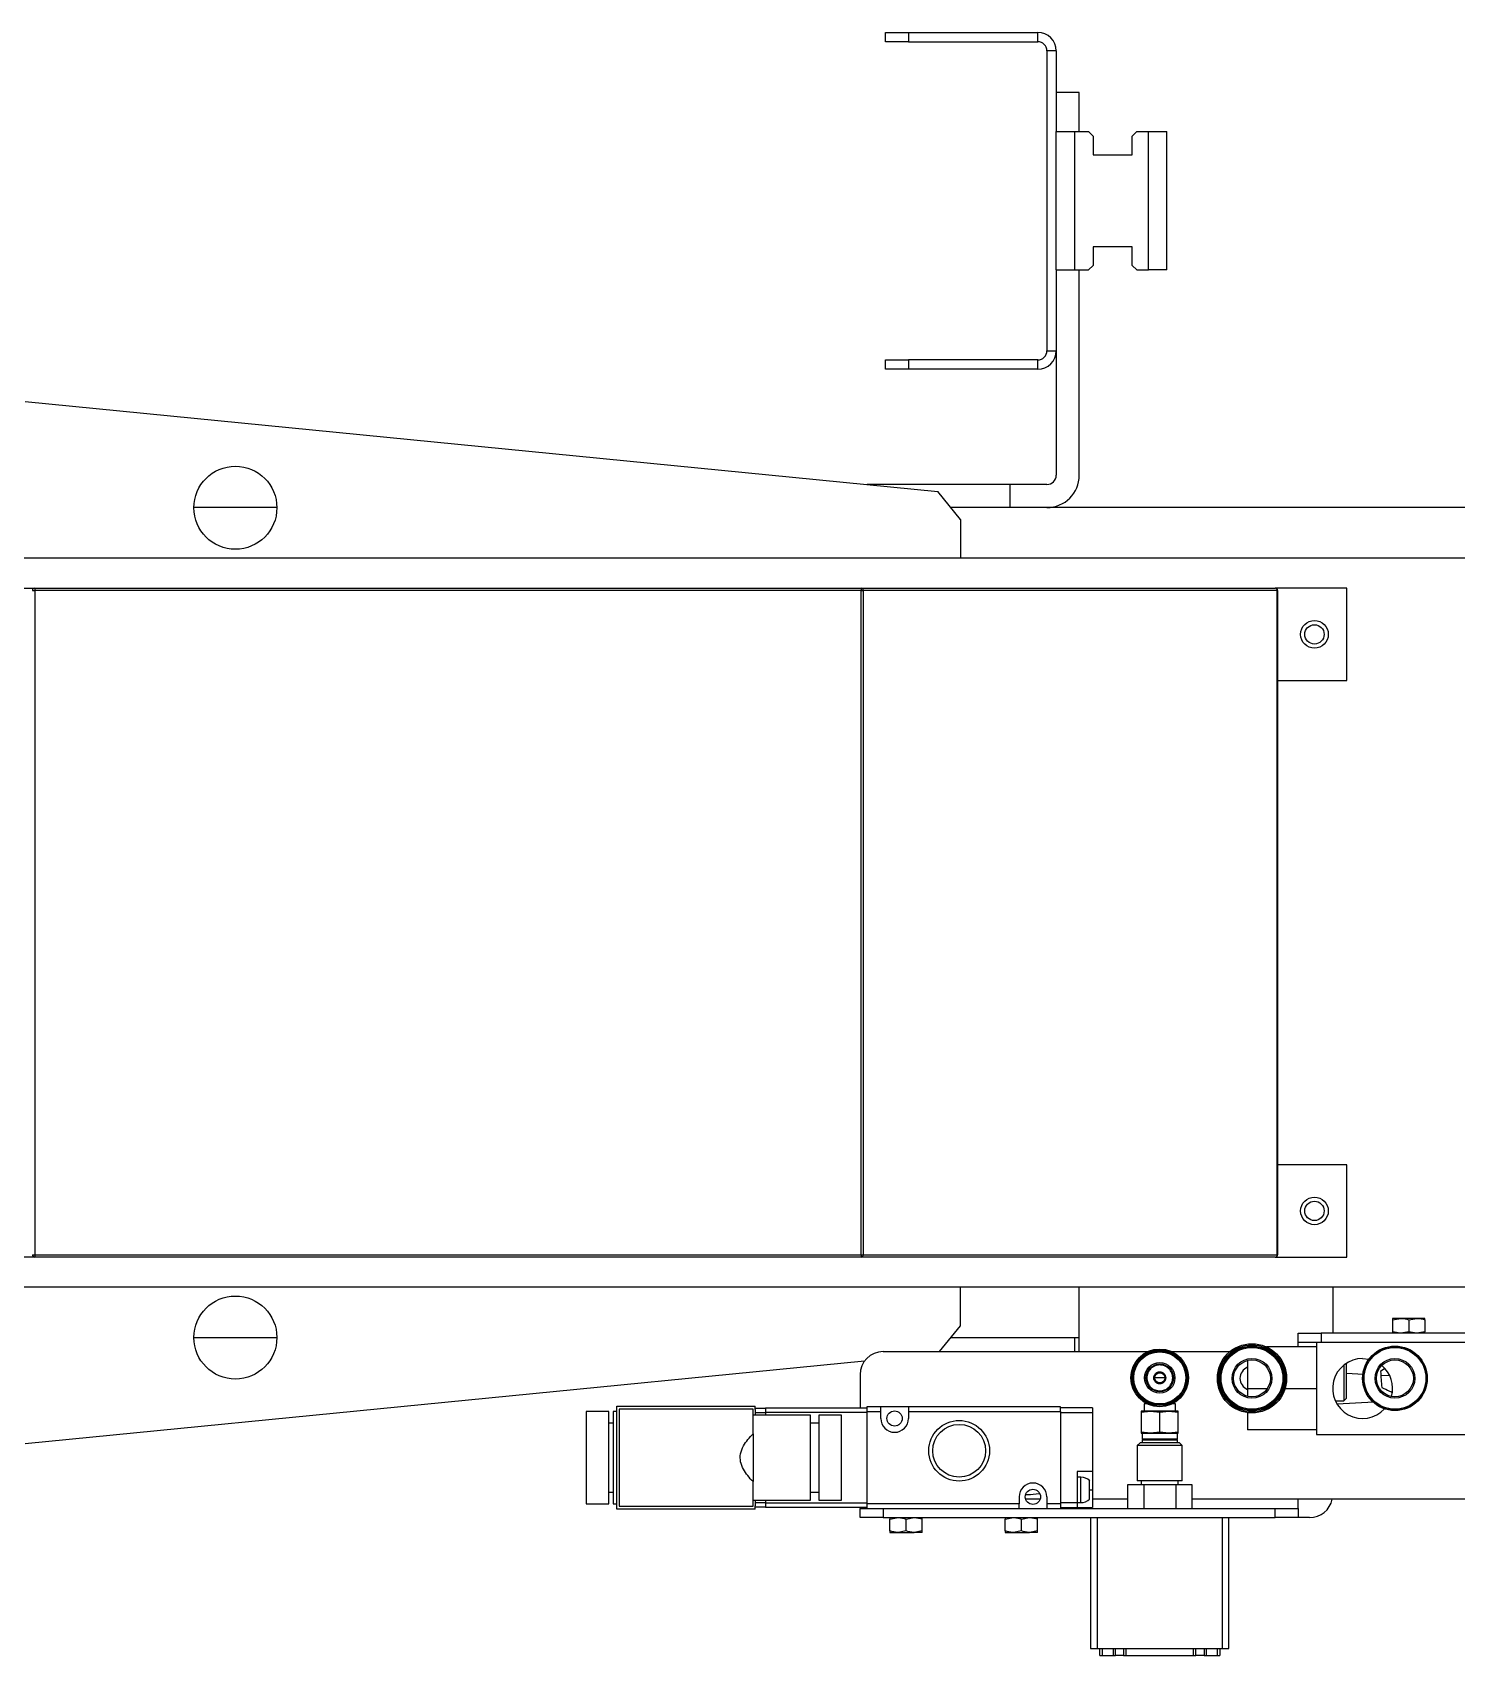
# Model space of a CAD drawing. Header units: millimetres. Extents: x 1 to 7426, y 0 to 5250.
# Drawn here: x 2013.3 to 2322.1, y 1655.8 to 2007.7 of the extents above; entities that cross this region are included whole.
import ezdxf

# ---------------------------------------------------------------- set-up
doc = ezdxf.new("R2010")
doc.units = ezdxf.units.MM
doc.header["$LTSCALE"] = 25

msp = doc.modelspace()

# ---------------------------------------------------------------- linework, layer by layer
at = {"color": 7, "linetype": 'Continuous', "lineweight": 25}
for p, q in [((2198.272, 2005.729), (2198.272, 2007.729)), ((2198.272, 2007.729), (2203.272, 2007.729)), ((2203.272, 2007.729), (2203.272, 2005.729)), ((2203.272, 2007.729), (2231.272, 2007.729)), ((2231.272, 2005.729), (2231.272, 2007.729)), ((2203.272, 2005.729), (2198.272, 2005.729)), ((2203.272, 2005.729), (2231.272, 2005.729)), ((2235.272, 2003.729), (2233.272, 2003.729)), ((2233.272, 2003.729), (2233.272, 1938.729)), ((2235.272, 2003.729), (2235.272, 1986.229)), ((2240.272, 1994.729), (2235.272, 1994.729)), ((2240.272, 1986.229), (2240.272, 1994.729)), ((2235.272, 1956.229), (2235.272, 1986.229)), ((2235.272, 1986.229), (2239.272, 1986.229)), ((2239.272, 1956.229), (2239.272, 1986.229)), ((2239.272, 1986.229), (2242.272, 1986.229)), ((2243.272, 1985.229), (2242.272, 1986.229)), ((2243.272, 1985.229), (2243.272, 1981.229)), ((2252.772, 1986.229), (2251.772, 1985.229)), ((2251.772, 1981.229), (2251.772, 1985.229)), ((2252.772, 1986.229), (2255.272, 1986.229)), ((2255.272, 1986.229), (2259.272, 1986.229)), ((2255.272, 1956.229), (2255.272, 1986.229)), ((2259.272, 1956.229), (2259.272, 1986.229)), ((2243.272, 1981.229), (2251.772, 1981.229)), ((2251.772, 1961.229), (2243.272, 1961.229)), ((2243.272, 1961.229), (2243.272, 1957.229)), ((2251.772, 1957.229), (2251.772, 1961.229)), ((2242.272, 1956.229), (2243.272, 1957.229)), ((2251.772, 1957.229), (2252.772, 1956.229)), ((2235.272, 1956.229), (2235.272, 1938.729)), ((2235.272, 1956.229), (2239.272, 1956.229)), ((2239.272, 1956.229), (2242.272, 1956.229)), ((2240.272, 1911.729), (2240.272, 1956.229)), ((2252.772, 1956.229), (2255.272, 1956.229)), ((2259.272, 1956.229), (2255.272, 1956.229)), ((2198.272, 1934.729), (2198.272, 1936.729)), ((2198.272, 1936.729), (2203.272, 1936.729)), ((2203.272, 1936.729), (2203.272, 1934.729)), ((2231.272, 1936.729), (2203.272, 1936.729)), ((2231.272, 1934.729), (2231.272, 1936.729)), ((2233.272, 1938.729), (2235.272, 1938.729)), ((2235.272, 1938.729), (2235.272, 1911.729)), ((2203.272, 1934.729), (2198.272, 1934.729)), ((2231.272, 1934.729), (2203.272, 1934.729)), ((2011.68, 1927.729), (2209.574, 1908.22)), ((2225.272, 1909.729), (2194.262, 1909.729)), ((2214.549, 1902.155), (2209.574, 1908.22)), ((2225.272, 1904.729), (2225.272, 1909.729)), ((2233.272, 1909.729), (2225.272, 1909.729)), ((2066.272, 1904.729), (2048.272, 1904.729)), ((2978.401, 1904.729), (2212.438, 1904.729)), ((2214.549, 1902.155), (2214.549, 1893.729)), ((2852.272, 1893.729), (1973.9, 1893.729)), ((1998.272, 1887.229), (2013.772, 1887.229)), ((2013.272, 1886.729), (2013.772, 1886.729)), ((2013.772, 1887.229), (2013.772, 1886.729)), ((2013.772, 1887.229), (2192.995, 1887.229)), ((2013.772, 1886.729), (2013.772, 1742.729)), ((2192.995, 1886.729), (2013.772, 1886.729)), ((2192.995, 1887.229), (2192.995, 1886.729)), ((2192.995, 1887.229), (2282.772, 1887.229)), ((2192.995, 1742.729), (2192.995, 1886.729)), ((2192.995, 1886.729), (2193.419, 1886.729)), ((2193.419, 1886.729), (2193.419, 1742.729)), ((2283.196, 1886.729), (2193.419, 1886.729)), ((2298.272, 1887.229), (2282.772, 1887.229)), ((2283.196, 1742.729), (2283.196, 1886.729)), ((2283.196, 1886.729), (2283.272, 1886.729)), ((2283.272, 1886.729), (2283.272, 1742.729)), ((2298.272, 1867.229), (2298.272, 1887.229)), ((2283.272, 1867.229), (2298.272, 1867.229)), ((2298.272, 1762.229), (2283.272, 1762.229)), ((2298.272, 1742.229), (2298.272, 1762.229)), ((2013.772, 1742.229), (1998.272, 1742.229)), ((2013.272, 1742.729), (2013.772, 1742.729)), ((2013.772, 1742.729), (2192.995, 1742.729)), ((2013.772, 1742.729), (2013.772, 1742.229)), ((2192.995, 1742.229), (2013.772, 1742.229)), ((2192.995, 1742.729), (2192.995, 1742.229)), ((2192.995, 1742.729), (2193.419, 1742.729)), ((2282.772, 1742.229), (2192.995, 1742.229)), ((2193.419, 1742.729), (2283.196, 1742.729)), ((2282.772, 1742.229), (2298.272, 1742.229)), ((2283.196, 1742.729), (2283.272, 1742.729)), ((2852.272, 1735.729), (1973.9, 1735.729)), ((2214.549, 1727.303), (2214.549, 1735.729)), ((2240.223, 1721.729), (2240.223, 1735.729)), ((2295.223, 1735.729), (2295.223, 1725.729)), ((2308.223, 1728.617), (2309.973, 1728.929)), ((2309.973, 1728.929), (2308.223, 1728.929)), ((2308.223, 1728.617), (2308.223, 1726.042)), ((2313.473, 1728.929), (2309.973, 1728.929)), ((2311.723, 1728.617), (2313.473, 1728.929)), ((2311.723, 1728.617), (2311.723, 1726.042)), ((2315.223, 1728.929), (2313.473, 1728.929)), ((2315.223, 1728.617), (2315.223, 1726.042)), ((2066.272, 1724.729), (2048.272, 1724.729)), ((2209.976, 1721.729), (2214.549, 1727.303)), ((2240.223, 1724.729), (2212.438, 1724.729)), ((2239.272, 1721.729), (2239.272, 1724.729)), ((2287.723, 1723.729), (2287.723, 1725.729)), ((2287.723, 1725.729), (2292.723, 1725.729)), ((2292.723, 1725.729), (2292.723, 1723.729)), ((2337.723, 1725.729), (2292.723, 1725.729)), ((2311.723, 1726.042), (2309.973, 1725.729)), ((2315.223, 1726.042), (2313.473, 1725.729)), ((2197.723, 1721.729), (2255.159, 1721.729)), ((2260.286, 1721.729), (2272.968, 1721.729)), ((2291.723, 1722.729), (2280.887, 1722.729)), ((2292.723, 1723.729), (2287.723, 1723.729)), ((2287.723, 1722.729), (2287.723, 1723.729)), ((2291.723, 1723.729), (2291.723, 1703.729)), ((2337.723, 1723.729), (2292.723, 1723.729)), ((2193.68, 1719.672), (2011.68, 1701.729)), ((2276.723, 1719.802), (2276.723, 1713.729)), ((2297.642, 1718.788), (2297.642, 1711.065)), ((2298.223, 1711.646), (2298.223, 1719.194)), ((2301.723, 1720.229), (2303.089, 1720.084)), ((2306.554, 1718.077), (2305.592, 1717.411)), ((2192.723, 1716.729), (2192.723, 1709.529)), ((2258.823, 1716.029), (2256.623, 1716.029)), ((2298.223, 1717.03), (2301.9, 1716.841)), ((2305.654, 1716.647), (2307.58, 1716.548)), ((2254.691, 1710.564), (2254.323, 1710.379)), ((2254.323, 1710.379), (2254.323, 1708.779)), ((2255.051, 1710.379), (2254.323, 1710.379)), ((2261.123, 1710.379), (2260.395, 1710.379)), ((2261.123, 1710.379), (2260.754, 1710.564)), ((2261.123, 1708.779), (2261.123, 1710.379)), ((2276.723, 1713.729), (2281.063, 1713.729)), ((2276.723, 1713.729), (2276.723, 1712.056)), ((2284.893, 1713.729), (2291.723, 1713.729)), ((2295.794, 1711.065), (2297.642, 1711.065)), ((2304.142, 1710.733), (2296.186, 1710.324)), ((2297.642, 1711.065), (2298.223, 1711.646)), ((2138.223, 1708.729), (2133.323, 1708.729)), ((2133.323, 1708.729), (2133.323, 1688.729)), ((2138.223, 1688.729), (2138.223, 1708.729)), ((2140.023, 1708.729), (2139.223, 1708.729)), ((2139.223, 1708.729), (2139.223, 1688.729)), ((2140.023, 1687.579), (2140.023, 1709.879)), ((2140.023, 1709.879), (2170.023, 1709.879)), ((2169.523, 1709.229), (2140.523, 1709.229)), ((2140.523, 1709.229), (2140.523, 1688.229)), ((2169.523, 1703.914), (2169.523, 1709.229)), ((2182.023, 1707.929), (2169.523, 1707.929)), ((2170.023, 1709.143), (2170.023, 1709.879)), ((2170.023, 1709.429), (2172.223, 1709.429)), ((2170.023, 1709.143), (2170.023, 1708.429)), ((2172.223, 1708.429), (2170.023, 1708.429)), ((2170.023, 1708.429), (2170.023, 1707.929)), ((2172.223, 1709.529), (2194.223, 1709.529)), ((2172.223, 1709.529), (2172.223, 1708.529)), ((2194.223, 1708.529), (2172.223, 1708.529)), ((2172.223, 1708.529), (2172.223, 1707.929)), ((2182.023, 1689.529), (2182.023, 1707.929)), ((2188.723, 1707.929), (2183.823, 1707.929)), ((2183.823, 1707.929), (2183.823, 1689.529)), ((2188.723, 1689.529), (2188.723, 1707.929)), ((2197.223, 1709.729), (2194.223, 1709.729)), ((2194.223, 1709.729), (2194.223, 1708.729)), ((2194.223, 1708.729), (2194.223, 1688.729)), ((2194.223, 1708.729), (2197.223, 1708.729)), ((2197.223, 1708.729), (2197.223, 1709.729)), ((2203.223, 1709.729), (2197.223, 1709.729)), ((2197.223, 1707.229), (2197.223, 1708.729)), ((2236.223, 1709.729), (2203.223, 1709.729)), ((2203.223, 1709.729), (2203.223, 1708.729)), ((2203.223, 1708.729), (2203.223, 1707.229)), ((2203.223, 1708.729), (2236.223, 1708.729)), ((2236.223, 1708.729), (2236.223, 1709.729)), ((2243.123, 1709.529), (2236.223, 1709.529)), ((2236.223, 1708.729), (2236.223, 1688.729)), ((2236.223, 1708.529), (2243.123, 1708.529)), ((2243.123, 1709.529), (2243.123, 1708.529)), ((2243.123, 1708.529), (2243.123, 1695.729)), ((2253.723, 1708.579), (2255.723, 1708.779)), ((2253.723, 1708.779), (2253.723, 1708.579)), ((2255.723, 1708.779), (2253.723, 1708.779)), ((2253.723, 1708.579), (2253.723, 1704.229)), ((2255.723, 1708.779), (2257.723, 1708.579)), ((2259.723, 1708.779), (2255.723, 1708.779)), ((2257.723, 1708.579), (2259.723, 1708.779)), ((2257.723, 1704.229), (2257.723, 1708.579)), ((2259.723, 1708.779), (2261.723, 1708.579)), ((2261.723, 1708.779), (2259.723, 1708.779)), ((2261.723, 1708.579), (2261.723, 1708.779)), ((2261.723, 1704.229), (2261.723, 1708.579)), ((2276.723, 1708.496), (2276.723, 1704.729)), ((2139.223, 1706.229), (2138.223, 1706.229)), ((2169.523, 1703.914), (2169.523, 1693.545)), ((2183.823, 1706.229), (2182.023, 1706.229)), ((2201.244, 1705.933), (2200.72, 1705.656)), ((2255.723, 1704.029), (2253.723, 1704.229)), ((2253.723, 1704.229), (2253.723, 1704.029)), ((2253.723, 1704.029), (2255.723, 1704.029)), ((2253.873, 1704.029), (2253.873, 1702.729)), ((2257.723, 1704.229), (2255.723, 1704.029)), ((2255.723, 1704.029), (2259.723, 1704.029)), ((2259.723, 1704.029), (2257.723, 1704.229)), ((2261.723, 1704.229), (2259.723, 1704.029)), ((2259.723, 1704.029), (2261.723, 1704.029)), ((2261.573, 1702.729), (2261.573, 1704.029)), ((2261.723, 1704.029), (2261.723, 1704.229)), ((2291.723, 1704.729), (2276.723, 1704.729)), ((2291.723, 1703.729), (2354.723, 1703.729)), ((2253.44, 1701.929), (2252.859, 1701.348)), ((2252.859, 1701.348), (2252.859, 1693.729)), ((2262.587, 1701.348), (2252.859, 1701.348)), ((2262.006, 1701.929), (2253.44, 1701.929)), ((2253.873, 1702.729), (2254.073, 1702.529)), ((2261.573, 1702.729), (2253.873, 1702.729)), ((2253.873, 1702.529), (2253.873, 1701.929)), ((2261.573, 1702.529), (2253.873, 1702.529)), ((2261.373, 1702.529), (2261.573, 1702.729)), ((2261.573, 1701.929), (2261.573, 1702.529)), ((2262.587, 1701.348), (2262.006, 1701.929)), ((2262.587, 1693.729), (2262.587, 1701.348)), ((2169.523, 1688.229), (2169.523, 1693.545)), ((2243.123, 1695.729), (2239.823, 1695.729)), ((2239.823, 1695.729), (2239.823, 1688.929)), ((2240.623, 1694.479), (2239.823, 1694.479)), ((2240.623, 1688.979), (2240.623, 1694.479)), ((2243.123, 1695.729), (2243.123, 1691.729)), ((2250.795, 1687.729), (2250.795, 1692.929)), ((2250.795, 1692.929), (2254.259, 1692.929)), ((2262.587, 1693.729), (2252.859, 1693.729)), ((2253.723, 1693.729), (2253.723, 1692.929)), ((2254.259, 1692.929), (2254.259, 1687.729)), ((2254.259, 1692.929), (2261.187, 1692.929)), ((2261.187, 1692.929), (2261.187, 1687.729)), ((2261.187, 1692.929), (2264.651, 1692.929)), ((2261.723, 1692.929), (2261.723, 1693.729)), ((2264.651, 1692.929), (2264.651, 1687.729)), ((2138.223, 1691.229), (2139.223, 1691.229)), ((2169.523, 1689.529), (2182.023, 1689.529)), ((2170.023, 1689.529), (2170.023, 1689.029)), ((2172.223, 1689.529), (2172.223, 1688.929)), ((2182.023, 1691.229), (2183.823, 1691.229)), ((2183.823, 1689.529), (2188.723, 1689.529)), ((2227.223, 1690.229), (2227.223, 1688.729)), ((2228.65, 1690.729), (2229.723, 1690.729)), ((2233.223, 1690.229), (2233.223, 1688.729)), ((2243.123, 1691.729), (2243.123, 1687.929)), ((2287.723, 1687.729), (2287.723, 1689.729)), ((2337.723, 1689.729), (2287.723, 1689.729)), ((2133.323, 1688.729), (2138.223, 1688.729)), ((2139.223, 1688.729), (2140.023, 1688.729)), ((2170.023, 1687.579), (2140.023, 1687.579)), ((2140.523, 1688.229), (2169.523, 1688.229)), ((2170.023, 1689.029), (2172.223, 1689.029)), ((2170.023, 1689.029), (2170.023, 1688.315)), ((2170.023, 1687.579), (2170.023, 1688.315)), ((2172.223, 1688.029), (2170.023, 1688.029)), ((2172.223, 1688.929), (2194.223, 1688.929)), ((2172.223, 1688.929), (2172.223, 1687.929)), ((2194.223, 1687.929), (2172.223, 1687.929)), ((2192.723, 1687.929), (2192.723, 1687.729)), ((2192.723, 1685.729), (2192.723, 1687.729)), ((2192.723, 1687.729), (2197.723, 1687.729)), ((2197.723, 1685.729), (2192.723, 1685.729)), ((2227.223, 1688.729), (2194.223, 1688.729)), ((2194.223, 1688.729), (2194.223, 1687.729)), ((2197.723, 1687.729), (2197.723, 1685.729)), ((2197.723, 1687.729), (2282.723, 1687.729)), ((2197.723, 1685.729), (2282.723, 1685.729)), ((2199.223, 1685.417), (2200.973, 1685.729)), ((2202.723, 1685.417), (2204.473, 1685.729)), ((2224.223, 1685.417), (2225.973, 1685.729)), ((2227.223, 1687.729), (2227.223, 1688.729)), ((2227.723, 1685.417), (2229.473, 1685.729)), ((2236.223, 1688.729), (2233.223, 1688.729)), ((2233.223, 1688.729), (2233.223, 1687.729)), ((2239.823, 1688.929), (2236.223, 1688.929)), ((2236.223, 1688.729), (2236.223, 1687.729)), ((2236.223, 1687.929), (2239.823, 1687.929)), ((2239.823, 1688.979), (2240.623, 1688.979)), ((2239.823, 1688.929), (2239.823, 1687.929)), ((2239.823, 1687.929), (2243.123, 1687.929)), ((2242.723, 1685.729), (2242.723, 1657.329)), ((2272.723, 1657.329), (2272.723, 1685.729)), ((2282.723, 1685.729), (2282.723, 1687.729)), ((2282.723, 1687.729), (2287.723, 1687.729)), ((2287.723, 1685.729), (2282.723, 1685.729)), ((2287.723, 1687.729), (2287.723, 1685.729)), ((2290.223, 1685.729), (2287.723, 1685.729)), ((2199.223, 1682.842), (2199.223, 1685.417)), ((2199.223, 1682.529), (2200.973, 1682.529)), ((2202.723, 1682.842), (2200.973, 1682.529)), ((2200.973, 1682.529), (2204.473, 1682.529)), ((2202.723, 1682.842), (2202.723, 1685.417)), ((2206.223, 1682.842), (2204.473, 1682.529)), ((2206.223, 1682.529), (2204.473, 1682.529)), ((2206.223, 1682.842), (2206.223, 1685.417)), ((2224.223, 1682.842), (2224.223, 1685.417)), ((2224.223, 1682.529), (2225.973, 1682.529)), ((2227.723, 1682.842), (2225.973, 1682.529)), ((2225.973, 1682.529), (2229.473, 1682.529)), ((2227.723, 1682.842), (2227.723, 1685.417)), ((2231.223, 1682.842), (2229.473, 1682.529)), ((2231.223, 1682.529), (2229.473, 1682.529)), ((2231.223, 1682.842), (2231.223, 1685.417)), ((2242.723, 1657.329), (2244.223, 1657.329)), ((2244.223, 1657.329), (2271.223, 1657.329)), ((2244.723, 1655.829), (2244.723, 1657.329)), ((2244.723, 1655.829), (2245.223, 1655.829)), ((2245.223, 1657.329), (2245.223, 1655.829)), ((2245.223, 1655.829), (2247.693, 1655.829)), ((2247.693, 1655.829), (2247.693, 1657.329)), ((2247.693, 1655.829), (2248.094, 1655.829)), ((2248.094, 1655.829), (2248.094, 1657.329)), ((2249.874, 1655.829), (2248.094, 1655.829)), ((2249.874, 1657.329), (2249.874, 1655.829)), ((2249.874, 1655.829), (2250.374, 1655.829)), ((2250.374, 1657.329), (2250.374, 1655.829)), ((2250.374, 1655.829), (2265.071, 1655.829)), ((2265.071, 1655.829), (2265.071, 1657.329)), ((2265.071, 1655.829), (2265.571, 1655.829)), ((2265.571, 1655.829), (2265.571, 1657.329)), ((2267.351, 1655.829), (2265.571, 1655.829)), ((2267.351, 1657.329), (2267.351, 1655.829)), ((2267.351, 1655.829), (2267.753, 1655.829)), ((2267.753, 1657.329), (2267.753, 1655.829)), ((2267.753, 1655.829), (2270.223, 1655.829)), ((2270.223, 1655.829), (2270.223, 1657.329)), ((2270.223, 1655.829), (2270.723, 1655.829)), ((2270.723, 1657.329), (2270.723, 1655.829)), ((2271.223, 1657.329), (2272.723, 1657.329))]:
    msp.add_line(p, q, dxfattribs=at)
at = {"color": 8, "linetype": 'Continuous', "lineweight": 25}
for p, q in [((2231.795, 1689.729), (2228.65, 1689.729)), ((2242.523, 1691.729), (2243.123, 1691.729)), ((2250.795, 1689.729), (2243.123, 1689.729)), ((2287.723, 1689.729), (2264.651, 1689.729)), ((2244.223, 1657.329), (2244.223, 1685.729)), ((2271.223, 1685.729), (2271.223, 1657.329))]:
    msp.add_line(p, q, dxfattribs=at)
at = {"color": 7, "linetype": 'Continuous', "lineweight": 25, "flags": 128}
msp.add_lwpolyline([(2229.723, 1690.729), (2231.503, 1690.93), (2231.694, 1690.976)], dxfattribs=at)
at = {"color": 7, "linetype": 'Continuous', "lineweight": 25}
for centre, radius in [((2057.272, 1904.685), 9), ((2291.272, 1877.229), 3), ((2291.272, 1877.229), 2.1), ((2291.272, 1752.229), 3), ((2291.272, 1752.229), 2.1), ((2057.272, 1724.773), 9), ((2257.723, 1716.029), 6.25), ((2257.723, 1716.029), 6.025), ((2257.723, 1716.029), 5.85), ((2257.723, 1716.029), 5.65), ((2277.723, 1715.929), 7.5), ((2277.723, 1715.929), 7.25), ((2277.723, 1715.929), 7), ((2277.723, 1715.929), 6.9), ((2277.723, 1715.929), 6.7), ((2308.723, 1715.929), 7), ((2308.723, 1715.929), 6.9), ((2308.723, 1715.929), 6.7), ((2257.723, 1716.029), 3.3), ((2257.723, 1716.029), 3), ((2277.723, 1715.929), 4.3), ((2277.723, 1715.929), 4), ((2308.723, 1715.929), 4.3), ((2308.723, 1715.929), 4), ((2257.723, 1716.029), 1.1), ((2200.223, 1707.229), 1.65), ((2214.223, 1700.229), 6.579), ((2214.223, 1700.229), 5.723), ((2230.223, 1690.229), 1.65)]:
    msp.add_circle(centre, radius, dxfattribs=at)
for centre, radius, start, end in [((2231.272, 2003.729), 4, 0, 90), ((2231.272, 2003.729), 2, 0, 90), ((2231.272, 1938.729), 4, 270, 0), ((2231.272, 1938.729), 2, 270, 0), ((2233.272, 1911.729), 7, 270, 0), ((2233.272, 1911.729), 2, 270, 0), ((2013.772, 1886.729), 0.5, 90, 180), ((2192.953, 1886.764), 0.467, 355.69227, 84.92306), ((2282.731, 1886.764), 0.467, 355.67653, 84.93879), ((2282.772, 1886.729), 0.5, 0, 90), ((2013.772, 1742.729), 0.5, 180, 270), ((2192.953, 1742.694), 0.467, 275.07723, 4.30745), ((2282.731, 1742.694), 0.467, 275.06149, 4.32319), ((2282.772, 1742.729), 0.5, 270, 0), ((2197.723, 1716.729), 5, 90, 180), ((2277.723, 1715.929), 2.6, 112.61986, 247.38014), ((2301.723, 1713.729), 6.5, 90, 317.02898), ((2301.723, 1713.729), 6.5, 344.54713, 50.34725), ((2200.223, 1707.229), 3, 180, 0), ((2230.223, 1690.229), 3, 0, 180), ((2240.623, 1691.729), 2.75, 45.90332, 90), ((2240.623, 1691.729), 2.75, 270, 313.72909), ((2290.223, 1690.729), 5, 270, 348.46304)]:
    msp.add_arc(centre, radius, start, end, dxfattribs=at)
for points, knots in [([(2308.223, 1728.929), (2308.223, 1728.888), (2308.223, 1728.837), (2308.223, 1728.652), (2308.223, 1728.617)], [0, 0, 0, 0, 0.8078195, 1, 1, 1, 1]), ([(2309.973, 1728.929), (2310.014, 1728.929), (2310.605, 1728.924), (2311.184, 1728.765), (2311.723, 1728.617)], [0, 0, 0, 0, 0.0701887, 1, 1, 1, 1]), ([(2313.473, 1728.929), (2313.514, 1728.929), (2314.105, 1728.924), (2314.684, 1728.765), (2315.223, 1728.617)], [0, 0, 0, 0, 0.0701616, 1, 1, 1, 1]), ([(2315.223, 1728.617), (2315.223, 1728.652), (2315.223, 1728.837), (2315.223, 1728.888), (2315.223, 1728.929)], [0, 0, 0, 0, 0.1921805, 1, 1, 1, 1]), ([(2309.973, 1725.729), (2309.931, 1725.729), (2309.34, 1725.734), (2308.761, 1725.893), (2308.223, 1726.042)], [0, 0, 0, 0, 0.0701616, 1, 1, 1, 1]), ([(2308.223, 1726.042), (2308.223, 1726.006), (2308.223, 1725.821), (2308.223, 1725.77), (2308.223, 1725.729)], [0, 0, 0, 0, 0.1921808, 1, 1, 1, 1]), ([(2313.473, 1725.729), (2313.431, 1725.729), (2312.841, 1725.734), (2312.261, 1725.893), (2311.723, 1726.042)], [0, 0, 0, 0, 0.0701887, 1, 1, 1, 1]), ([(2315.223, 1725.729), (2315.223, 1725.77), (2315.223, 1725.821), (2315.223, 1726.006), (2315.223, 1726.042)], [0, 0, 0, 0, 0.8078192, 1, 1, 1, 1]), ([(2260.523, 1716.029), (2260.485, 1716.381), (2260.427, 1716.925), (2260.078, 1717.577), (2259.717, 1718.022), (2259.271, 1718.387), (2258.619, 1718.724), (2257.723, 1718.897), (2256.827, 1718.724), (2256.175, 1718.387), (2255.729, 1718.023), (2255.367, 1717.578), (2255.018, 1716.925), (2254.96, 1716.381), (2254.923, 1716.029)], [0, 0, 0, 0, 0.1197215, 0.1848064, 0.2499963, 0.3150767, 0.3802779, 0.5000018, 0.6197256, 0.6848003, 0.7499956, 0.815074, 0.8802785, 1, 1, 1, 1]), ([(2256.423, 1716.029), (2256.44, 1716.193), (2256.467, 1716.445), (2256.629, 1716.748), (2256.797, 1716.954), (2257.004, 1717.124), (2257.307, 1717.28), (2257.723, 1717.361), (2258.138, 1717.28), (2258.441, 1717.124), (2258.648, 1716.955), (2258.816, 1716.748), (2258.978, 1716.445), (2259.005, 1716.193), (2259.023, 1716.029)], [0, 0, 0, 0, 0.1197244, 0.1847345, 0.2499983, 0.315006, 0.380278, 0.499996, 0.619714, 0.684739, 0.7499947, 0.8149999, 0.8802811, 1, 1, 1, 1]), ([(2305.592, 1717.411), (2305.639, 1716.836), (2305.733, 1715.685), (2305.827, 1714.534), (2305.874, 1713.959)], [0, 0, 0, 0, 0.5000019, 1, 1, 1, 1]), ([(2254.923, 1716.029), (2254.96, 1715.677), (2255.018, 1715.134), (2255.367, 1714.481), (2255.729, 1714.036), (2256.174, 1713.672), (2256.827, 1713.334), (2257.723, 1713.161), (2258.618, 1713.334), (2259.271, 1713.672), (2259.716, 1714.036), (2260.078, 1714.481), (2260.427, 1715.133), (2260.485, 1715.677), (2260.523, 1716.029)], [0, 0, 0, 0, 0.119721, 0.1848057, 0.2500039, 0.3150733, 0.3802744, 0.4999978, 0.6197212, 0.6848078, 0.7500028, 0.8150809, 0.880279, 1, 1, 1, 1]), ([(2259.023, 1716.029), (2259.005, 1715.866), (2258.978, 1715.613), (2258.817, 1715.31), (2258.649, 1715.104), (2258.442, 1714.935), (2258.139, 1714.778), (2257.723, 1714.698), (2257.307, 1714.778), (2257.004, 1714.935), (2256.797, 1715.103), (2256.629, 1715.31), (2256.467, 1715.613), (2256.44, 1715.866), (2256.423, 1716.029)], [0, 0, 0, 0, 0.119718, 0.1847425, 0.2500063, 0.315014, 0.380286, 0.500004, 0.6197221, 0.6847475, 0.7500027, 0.8150079, 0.8802765, 1, 1, 1, 1]), ([(2305.874, 1713.959), (2306.433, 1713.694), (2307.169, 1713.346), (2307.901, 1712.999), (2308.076, 1712.916)], [0, 0, 0, 0, 0.7607612, 1, 1, 1, 1]), ([(2169.523, 1693.545), (2169.131, 1693.963), (2168.349, 1694.797), (2167.383, 1696.216), (2166.734, 1697.823), (2166.722, 1699.629), (2167.605, 1701.802), (2168.774, 1703.09), (2169.523, 1703.914)], [0, 0, 0, 0, 0.1428975, 0.2853103, 0.4265429, 0.5690681, 0.7241287, 1, 1, 1, 1]), ([(2242.523, 1689.741), (2242.523, 1689.763), (2242.523, 1689.807), (2242.523, 1690.15), (2242.523, 1690.654), (2242.523, 1691.285), (2242.523, 1691.964), (2242.523, 1692.616), (2242.523, 1693.172), (2242.523, 1693.55), (2242.523, 1693.729), (2242.523, 1693.7), (2242.523, 1693.693)], [0, 0, 0, 0, 0.1073667, 0.21474025, 0.32212115, 0.42949305, 0.53686431, 0.64423671, 0.75160533, 0.85898395, 0.96633881, 1, 1, 1, 1]), ([(2199.223, 1685.729), (2199.223, 1685.726), (2199.223, 1685.712), (2199.223, 1685.546), (2199.223, 1685.417)], [0, 0, 0, 0, 0.2170755, 1, 1, 1, 1]), ([(2200.973, 1685.729), (2201.014, 1685.729), (2201.605, 1685.724), (2202.184, 1685.565), (2202.723, 1685.417)], [0, 0, 0, 0, 0.0701886, 1, 1, 1, 1]), ([(2204.473, 1685.729), (2204.514, 1685.729), (2205.105, 1685.724), (2205.684, 1685.565), (2206.223, 1685.417)], [0, 0, 0, 0, 0.0701615, 1, 1, 1, 1]), ([(2206.223, 1685.417), (2206.223, 1685.546), (2206.223, 1685.712), (2206.223, 1685.726), (2206.223, 1685.729)], [0, 0, 0, 0, 0.7829245, 1, 1, 1, 1]), ([(2224.223, 1685.729), (2224.223, 1685.726), (2224.223, 1685.712), (2224.223, 1685.546), (2224.223, 1685.417)], [0, 0, 0, 0, 0.2170755, 1, 1, 1, 1]), ([(2225.973, 1685.729), (2226.014, 1685.729), (2226.605, 1685.724), (2227.184, 1685.565), (2227.723, 1685.417)], [0, 0, 0, 0, 0.0701886, 1, 1, 1, 1]), ([(2229.473, 1685.729), (2229.514, 1685.729), (2230.105, 1685.724), (2230.684, 1685.565), (2231.223, 1685.417)], [0, 0, 0, 0, 0.0701615, 1, 1, 1, 1]), ([(2231.223, 1685.417), (2231.223, 1685.546), (2231.223, 1685.712), (2231.223, 1685.726), (2231.223, 1685.729)], [0, 0, 0, 0, 0.7829245, 1, 1, 1, 1]), ([(2200.973, 1682.529), (2200.931, 1682.529), (2200.34, 1682.534), (2199.761, 1682.693), (2199.223, 1682.842)], [0, 0, 0, 0, 0.0701615, 1, 1, 1, 1]), ([(2199.223, 1682.842), (2199.223, 1682.712), (2199.223, 1682.546), (2199.223, 1682.532), (2199.223, 1682.529)], [0, 0, 0, 0, 0.7829245, 1, 1, 1, 1]), ([(2204.473, 1682.529), (2204.431, 1682.529), (2203.841, 1682.534), (2203.261, 1682.693), (2202.723, 1682.842)], [0, 0, 0, 0, 0.0701886, 1, 1, 1, 1]), ([(2206.223, 1682.529), (2206.223, 1682.532), (2206.223, 1682.546), (2206.223, 1682.712), (2206.223, 1682.842)], [0, 0, 0, 0, 0.2170755, 1, 1, 1, 1]), ([(2225.973, 1682.529), (2225.931, 1682.529), (2225.34, 1682.534), (2224.761, 1682.693), (2224.223, 1682.842)], [0, 0, 0, 0, 0.0701615, 1, 1, 1, 1]), ([(2224.223, 1682.842), (2224.223, 1682.712), (2224.223, 1682.546), (2224.223, 1682.532), (2224.223, 1682.529)], [0, 0, 0, 0, 0.7829245, 1, 1, 1, 1]), ([(2229.473, 1682.529), (2229.431, 1682.529), (2228.841, 1682.534), (2228.261, 1682.693), (2227.723, 1682.842)], [0, 0, 0, 0, 0.0701886, 1, 1, 1, 1]), ([(2231.223, 1682.529), (2231.223, 1682.532), (2231.223, 1682.546), (2231.223, 1682.712), (2231.223, 1682.842)], [0, 0, 0, 0, 0.2170755, 1, 1, 1, 1])]:
    msp.add_open_spline(points, degree=3, knots=knots, dxfattribs=at)

doc.saveas('drawing.dxf')
